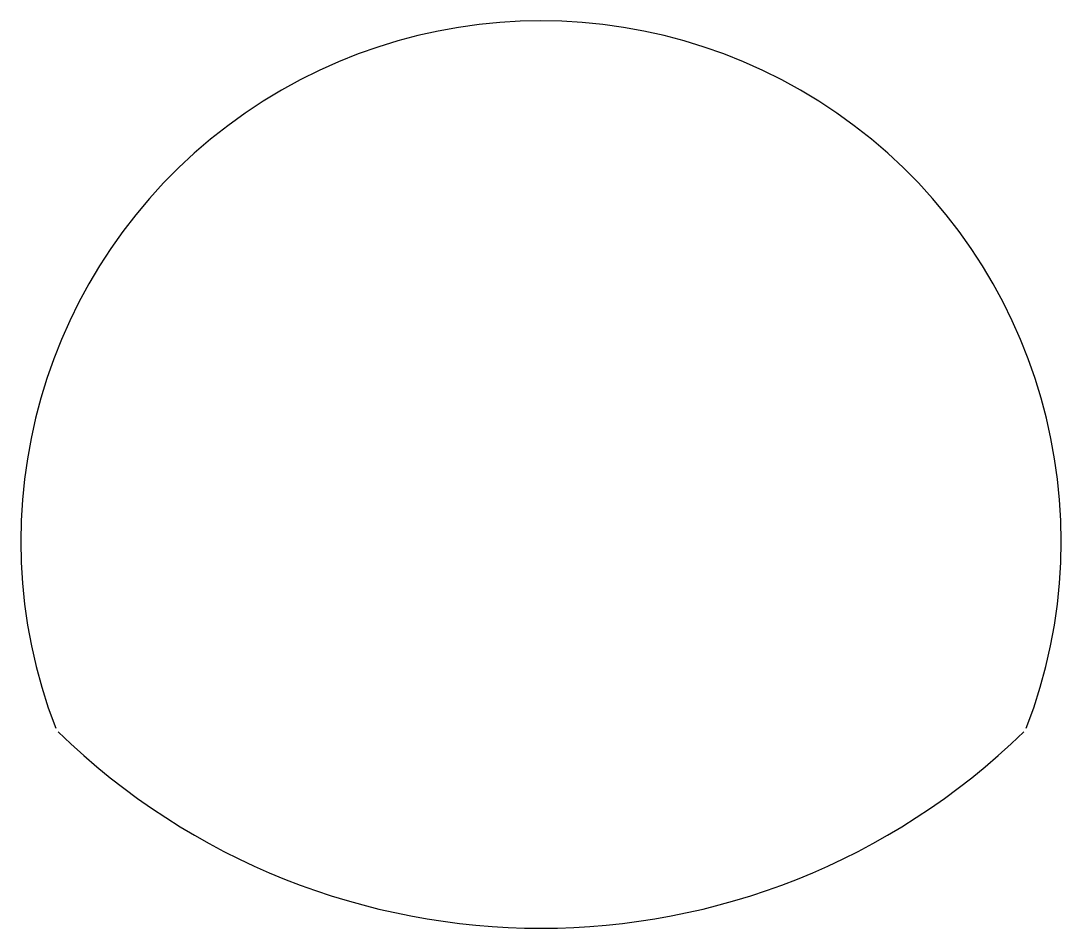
# Model space of a CAD drawing. Header units: millimetres. Extents: x 82.5 to 142.6, y -41.9 to 10.5.
import ezdxf

# ---------------------------------------------------------------- set-up
doc = ezdxf.new("R2010")
doc.units = ezdxf.units.MM
doc.layers.get('0').update_dxf_attribs({"linetype": 'CONTINUOUS'})

msp = doc.modelspace()

# ---------------------------------------------------------------- linework, layer by layer
for centre, radius, start, end in [((112.513, -19.546), 30.041, -21.10251, 201.10251), ((112.513, -1.977), 39.934, 225.71022, 314.28978)]:
    msp.add_arc(centre, radius, start, end)

doc.saveas('drawing.dxf')
